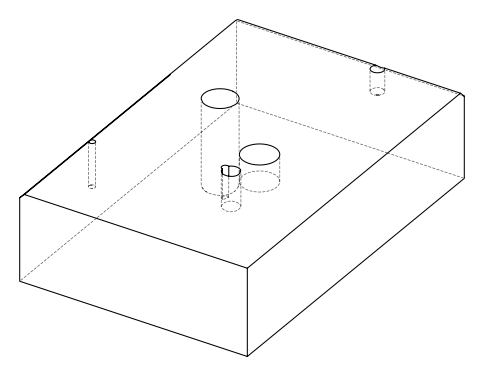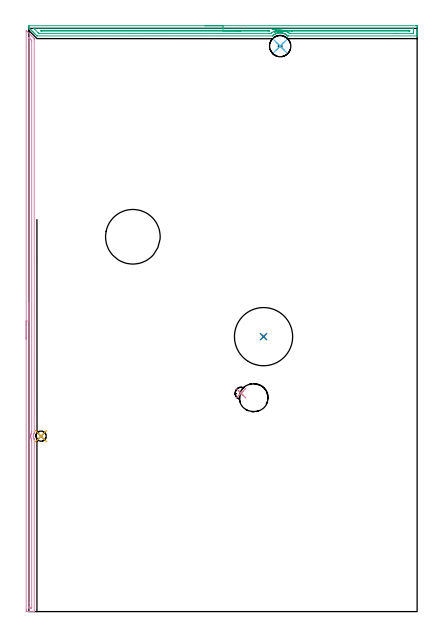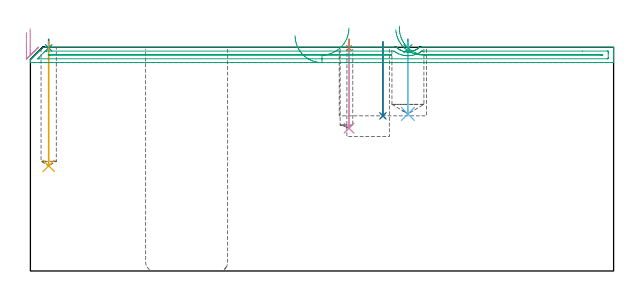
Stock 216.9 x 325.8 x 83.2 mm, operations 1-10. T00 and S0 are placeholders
(PLAN: 13 operations, 9 tool changes, 16 min)
(1 SPOT_DRILL | STEP1POCKET | NXT0321_9005460120000 | 0.03 min | 1 mm3)
(2 SPOT_DRILL_1 | STEP1POCKET_1 | NXT0321_9005460120000 | 0.03 min | 0 mm3)
(3 SPOT_DRILL_2 | STEP1POCKET_3 | NXT0321_9005460120000 | 0.03 min | 2 mm3)
(4 DRILL_BLIND_HOLE_INTO_CENTER | STEP1POCKET | NXT0301_037 | 0.13 min | 995 mm3)
(5 DRILL_BLIND_HOLE_INTO_CENTER_1 | STEP1POCKET_1 | UGT0301_180 | 0.19 min | 1084 mm3)
(6 DRILL_BLIND_HOLE_INTO_CENTER_2 | STEP1POCKET_3 | UGT0301_229 | 0.11 min | 2486 mm3)
(7 INDEXABLE_INSERT_DRILL_BLIND_HOLE_FROM_SOLID | STEP1POCKET_4 | NXT0302_013 | 0.11 min | 8738 mm3)
(8 DRILL_TO_ENLARGE_BLIND_HOLE | STEP1POCKET_4 | UGT0301_382 | 0.11 min | 12404 mm3)
(9 AREA_MILL | FG_CHAMFER_SURFACE | UGT0205_001 | 5.34 min | 3518 mm3)
(10 AREA_MILL_1 | FG_CHAMFER_SURFACE_1 | UGT0205_001 | 5.34 min | 3257 mm3)
(11 MILL_THROUGH_HOLE_FROM_SOLID_MATERIAL | STEP1HOLE | NXT0201_007 | Circular | 3.79 min | 60497 mm3)
(12 MILL_BLIND_HOLE_FROM_SOLID_MATERIAL | STEP1POCKET_2 | NXT0201_011 | Spiral | 0.67 min | 5983 mm3)
(13 BORE_BLIND_HOLE | STEP1POCKET_2 | UGT0332_074 | 0.14 min | 2 mm3)
(TOOL NXT0321_9005460120000 | NC Spot Drill, 142deg, 12mm, Carbide, Uncoated | D12 PA142 FL30 Z2)
(TOOL NXT0301_037 | Carbide Drill 6.6mm [860.1-0660-033A1-MM 2214] | D6.6 PA140 FL53 Z2)
(TOOL UGT0301_180 | Twist Drill 5.7 mm | D5.7 PA118 FL55 Z2)
(TOOL UGT0301_229 | Twist Drill 11.9 mm | D11.9 PA118 FL100 Z2)
(TOOL NXT0302_013 | Index. Insert Drill 21mm [880-D2100L25-05] | D21 PA176 FL105 Z2)
(TOOL UGT0301_382 | Twist Drill Flat Bottom 32.5 mm | D32.5 PA180 FL175 Z2)
(TOOL UGT0205_001 | Chamfer Mill 20 x 3 x 45 deg. | D20 FL50 Z2)
(TOOL NXT0201_007 | ENDMILL 25mm [R216.25-25050GCK54P 1620] | D25 R3 FL54 Z5)
(TOOL NXT0201_011 | ENDMILL 12mm [2P460-1200-NA 1630] | D12 FL38 Z6)
(TOOL UGT0332_074 | 15.8 mm Rough Boring Bar | D15.8)
(OP 1 SPOT_DRILL)
G17 G21 G94 G90
T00 M6
G54
G17 G0 G90 X118.5 Y122. S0 M3
G43 Z93.2 H0
G94 G81 G98 Z82.916 F250. R86.2
G80
M5
M2
(OP 2 SPOT_DRILL_1)
G17 G21 G94 G90
T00 M6
G54
G17 G0 G90 X6.8 Y98. S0 M3
G43 Z93.2 H0
G94 G81 G98 Z82.955 F250. R86.2
G80
M5
M2
(OP 3 SPOT_DRILL_2)
G17 G21 G94 G90
T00 M6
G54
G17 G0 G90 X140.4 Y315.9 S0 M3
G43 Z93.2 H0
G94 G81 G98 Z82.688 F250. R86.2
G80
M5
M2
(OP 4 DRILL_BLIND_HOLE_INTO_CENTER)
G17 G21 G94 G90
T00 M6
G54
G17 G0 G90 X118.5 Y122. S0 M3
G43 Z93.2 H1
G94 G81 G98 Z53.1 F250. R85.2
G80
M5
M2
(OP 5 DRILL_BLIND_HOLE_INTO_CENTER_1)
G17 G21 G94 G90
T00 M6
G54
G17 G0 G90 X6.8 Y98. S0 M3
G43 Z93.2 H0
G94 G81 G98 Z39.1 F250. R85.2
G80
M5
M2
(OP 6 DRILL_BLIND_HOLE_INTO_CENTER_2)
G17 G21 G94 G90
T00 M6
G54
G17 G0 G90 X140.4 Y315.9 S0 M3
G43 Z93.2 H0
G94 G81 G98 Z58.4 F250. R85.2
G80
M5
M2
(OP 7 INDEXABLE_INSERT_DRILL_BLIND_HOLE_FROM_SOLID)
G17 G21 G94 G90
T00 M6
G54
G17 G0 G90 X131.1 Y153.6 S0 M3
G43 Z93.2 H1
G94 G81 G98 Z57.7 F250. R85.2
G80
M5
M2
(OP 8 DRILL_TO_ENLARGE_BLIND_HOLE)
G17 G21 G94 G90
T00 M6
G54
G17 G0 G90 X131.1 Y153.6 S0 M3
G43 Z93.2 H0
G94 G81 G98 Z57.7 F250. R85.2
G80
M5
M2
(OP 9 AREA_MILL)
G17 G21 G94 G90
T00 M6
G54
G17 G0 G90 X98.45 Y327.3 S1061 M3
G43 Z93.2 H0
Z87.5
G94 G1 X98.488 Z86.628 F250.
X98.602 Z85.763
X98.791 Z84.912
X99.053 Z84.08
X99.387 Z83.274
X99.79 Z82.5
X100.258 Z81.764
X100.79 Z81.072
X101.379 Z80.429
X102.022 Z79.84
X102.714 Z79.308
X103.45 Z78.84
X104.224 Z78.437
X105.03 Z78.103
X105.862 Z77.841
X106.714 Z77.652
X107.578 Z77.538
X108.45 Z77.5
X216.033
X216.309 Y327.298 Z77.502
X216.893 Y327.291 Z77.505
X216.897 Y327.272 Z77.524
X216.9 Y326.683 Z78.112
Y326.382 Z78.414
Y324.897 Z79.897
Y324.294 Z80.503
Y324.003 Z80.793
Y323.401 Z81.396
Y323.11 Z81.685
Y322.529 Z82.27
Y322.001 Z82.798
Y321.655 Z83.136
Y321.614 Z83.176
X216.892 Y321.602 Z83.188
X216.755 Y321.6 Z83.2
X144.997
X144.655 Y321.605 Z83.194
X144.614 Y321.607 Z83.193
X144.583 Y321.629 Z83.171
X144.503 Y321.703 Z83.097
X144.396 Y321.802 Z82.997
X144.189 Y321.976 Z82.821
X144.106 Y322.039 Z82.757
X143.894 Y322.203 Z82.597
X143.762 Y322.303 Z82.495
X143.66 Y322.367 Z82.428
X143.509 Y322.465 Z82.33
X143.449 Y322.505 Z82.292
X143.215 Y322.635 Z82.163
X143.162 Y322.664 Z82.134
X143.053 Y322.718 Z82.081
X142.868 Y322.807 Z81.99
X142.424 Y322.982 Z81.814
X142.323 Y323.013 Z81.781
X142.169 Y323.065 Z81.733
X142.027 Y323.11 Z81.687
X141.974 Y323.127 Z81.67
X141.877 Y323.148 Z81.646
X141.528 Y323.229 Z81.565
X141.432 Y323.244 Z81.55
X141.08 Y323.3 Z81.498
X140.985 Y323.308 Z81.49
X140.859 Y323.316 Z81.477
X140.649 Y323.333 Z81.462
X140.633 Y323.335 Z81.46
X140.54 Y323.334 Z81.459
X140.25 Y323.335 Z81.458
X140.186 Z81.459
X139.808 Y323.307 Z81.489
X139.738 Y323.301 Z81.495
X139.649 Y323.288 Z81.508
X139.292 Y323.236 Z81.563
X139.177 Y323.209 Z81.59
X138.886 Y323.142 Z81.658
X138.843 Y323.132 Z81.667
X138.398 Y322.992 Z81.805
X137.946 Y322.808 Z81.989
X137.866 Y322.769 Z82.027
X137.629 Y322.654 Z82.145
X137.504 Y322.593 Z82.207
X137.351 Y322.506 Z82.293
X136.975 Y322.253 Z82.546
X136.926 Y322.217 Z82.582
X136.611 Y321.979 Z82.817
X136.505 Y321.888 Z82.909
X136.406 Y321.802 Z82.995
X136.331 Y321.733 Z83.064
X136.189 Y321.606 Z83.191
X136.083 Y321.6 Z83.2
X4.602
X4.505 Y321.604 Z83.189
X4.434 Y321.664 Z83.133
X3.607 Y322.492 Z82.306
X3.434 Y322.663 Z82.131
X3.265 Y322.834 Z81.964
X3.159 Y322.94 Z81.858
X2.987 Y323.11 Z81.684
X2.819 Y323.28 Z81.518
X2.712 Y323.387 Z81.41
X2.541 Y323.557 Z81.238
X2.374 Y323.725 Z81.072
X2.264 Y323.835 Z80.963
X2.094 Y324.003 Z80.791
X1.928 Y324.171 Z80.627
X1.816 Y324.283 Z80.515
X1.647 Y324.45 Z80.345
X1.482 Y324.617 Z80.181
X1.369 Y324.73 Z80.068
X1.201 Y324.897 Z79.898
X1.036 Y325.062 Z79.735
X0.921 Y325.178 Z79.62
X0.754 Y325.343 Z79.451
X0.591 Y325.508 Z79.29
X0.474 Y325.625 Z79.173
X0.307 Y325.79 Z79.005
X0.145 Y325.954 Z78.844
X0.022 Y326.075 Z78.718
X0.01 Y326.09 Z78.702
X0. Y326.449 Z78.35
Y326.683 Z78.116
Y326.996 Z77.803
X0.01 Y327.292 Z77.505
X0.076 Y327.3 Z77.5
X108.45
Y325.886 Z78.914
X214.526
X214.621 Y325.885 Z78.915
X214.718 Y325.882 Z78.918
X214.89 Y325.877 Z78.923
X214.892 Y325.79 Z79.01
X214.899 Y325.417 Z79.383
X214.9 Y324.003 Z80.797
X214.899 Y323.63 Z81.17
X214.892 Y323.11 Z81.69
X214.89 Y323.023 Z81.777
X214.718 Y323.018 Z81.782
X214.621 Y323.015 Z81.785
X205.263 Y323.014 Z81.786
X145.889 Y323.015 Z81.785
X145.793 Y323.016 Z81.784
X145.602 Y323.021 Z81.779
X145.558 Y323.023 Z81.777
X145.542 Y323.032 Z81.768
X145.505 Y323.056 Z81.744
X145.43 Y323.11 Z81.69
X145.177 Y323.293 Z81.507
X144.997 Y323.414 Z81.386
X144.762 Y323.564 Z81.236
X144.268 Y323.841 Z80.959
X144.106 Y323.919 Z80.881
X143.92 Y324.003 Z80.797
X143.215 Y324.276 Z80.524
X142.814 Y324.405 Z80.395
X142.323 Y324.529 Z80.271
X142.022 Y324.595 Z80.205
X141.673 Y324.655 Z80.145
X141.543 Y324.674 Z80.126
X141.432 Y324.686 Z80.114
X140.693 Y324.744 Z80.056
X140.54 Y324.745 Z80.055
X140.167
X139.819 Y324.726 Z80.074
X139.649 Y324.712 Z80.088
X139.311 Y324.678 Z80.122
X139.017 Y324.637 Z80.163
X138.897 Y324.618 Z80.182
X138.758 Y324.592 Z80.208
X138.279 Y324.483 Z80.317
X137.866 Y324.366 Z80.434
X137.591 Y324.279 Z80.521
X136.975 Y324.045 Z80.755
X136.945 Y324.033 Z80.767
X136.879 Y324.003 Z80.797
X136.348 Y323.738 Z81.062
X136.083 Y323.592 Z81.208
X135.793 Y323.401 Z81.399
X135.37 Y323.11 Z81.69
X135.263 Y323.039 Z81.761
X135.236 Y323.021 Z81.779
X134.301 Y323.014 Z81.786
X5.939 Y323.015 Z81.785
X5.843 Y323.016 Z81.784
X5.652 Y323.02 Z81.78
X5.538 Y323.023 Z81.777
X5.507 Y323.051 Z81.749
X5.443 Y323.11 Z81.69
X5.048 Y323.502 Z81.298
X3.265 Y325.285 Z79.515
X2.764 Y325.79 Z79.01
X2.693 Y325.864 Z78.936
X2.683 Y325.877 Z78.923
X2.755 Y325.88 Z78.92
X2.882 Y325.883 Z78.917
X3.074 Y325.885 Z78.915
X3.169 Y325.886 Z78.914
X108.45
Y324.472 Z80.328
X133.876 Y324.471 Z80.329
X134.301 Y324.465 Z80.335
X134.399 Y324.449 Z80.351
X134.342 Y324.435 Z80.365
X134.301 Y324.434 Z80.366
X133.875 Y324.43 Z80.37
X133.452 Y324.428 Z80.372
X7.297 Y324.429 Z80.371
X6.874 Y324.432 Z80.368
X6.831 Y324.433 Z80.367
X6.634 Y324.451 Z80.349
X6.788 Y324.466 Z80.334
X6.831 Y324.468 Z80.332
X7.255 Y324.471 Z80.329
X7.298 Y324.472 Z80.328
X108.45
X109.322 Z80.366
X110.187 Z80.48
X111.038 Z80.669
X111.87 Z80.932
X112.676 Z81.265
X113.45 Z81.668
X114.186 Z82.137
X114.878 Z82.668
X115.521 Z83.257
X116.11 Z83.901
X116.642 Z84.593
X117.11 Z85.328
X117.513 Z86.102
X117.847 Z86.908
X118.109 Z87.74
X118.298 Z88.592
X118.412 Z89.457
X118.45 Z90.328
G0 X137.249 Y323.795 Z91.029
G1 X137.226 Y323.794 Z90.157
X137.278 Y323.798 Z89.287
X137.406 Y323.807 Z88.424
X137.609 Y323.821 Z87.575
X137.884 Y323.84 Z86.748
X138.231 Y323.865 Z85.947
X138.645 Y323.894 Z85.181
X139.125 Y323.928 Z84.453
X139.666 Y323.967 Z83.77
X140.265 Y324.009 Z83.136
X140.916 Y324.055 Z82.558
X141.616 Y324.105 Z82.038
X142.357 Y324.157 Z81.582
X143.136 Y324.212 Z81.192
X143.945 Y324.27 Z80.872
X144.779 Y324.329 Z80.623
X145.632 Y324.389 Z80.449
X146.496 Y324.45 Z80.35
X146.737 Y324.468 Z80.332
X146.78 Y324.469 Z80.331
X147.204 Y324.472 Z80.328
X147.247
X212.32 Y324.471 Z80.329
X212.744 Y324.465 Z80.335
X212.856 Y324.449 Z80.351
X212.785 Y324.435 Z80.365
X212.744 Y324.434 Z80.366
X212.318 Y324.43 Z80.37
X211.895 Y324.428 Z80.372
X147.247 Y324.429 Z80.371
X146.823 Y324.431 Z80.369
X146.78 Y324.432 Z80.368
X146.496 Y324.45 Z80.35
X145.626 Y324.507 Z80.332
X144.757 Y324.563 Z80.39
X143.897 Y324.618 Z80.524
X143.052 Y324.672 Z80.732
X142.228 Y324.725 Z81.013
X141.431 Y324.777 Z81.366
X140.669 Y324.826 Z81.786
X139.945 Y324.873 Z82.272
X139.267 Y324.916 Z82.819
X138.639 Y324.957 Z83.423
X138.066 Y324.994 Z84.079
X137.552 Y325.027 Z84.784
X137.101 Y325.056 Z85.53
X136.717 Y325.081 Z86.313
X136.402 Y325.101 Z87.126
X136.16 Y325.116 Z87.964
X135.991 Y325.127 Z88.82
X135.897 Y325.133 Z89.687
G0 Z93.2
M5
M2
(OP 10 AREA_MILL_1)
G17 G21 G94 G90
T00 M6
G54
G17 G0 G90 X-1.5 Y152.3 S1061 M3
G43 Z93.2 H0
Z88.7
G94 G1 Y152.338 Z87.828 F250.
Y152.452 Z86.964
Y152.641 Z86.112
Y152.903 Z85.28
Y153.237 Z84.474
Y153.64 Z83.7
Y154.109 Z82.964
Y154.64 Z82.272
Y155.229 Z81.629
Y155.872 Z81.04
Y156.564 Z80.508
Y157.3 Z80.04
Y158.074 Z79.637
Y158.88 Z79.303
Y159.712 Z79.041
Y160.564 Z78.852
Y161.429 Z78.738
Y162.3 Z78.7
Y324.308
X-1.496 Y324.579 Z78.704
X-1.494 Y324.582 Z78.705
X-1.478 Y324.579 Z78.721
X-1.404 Y324.504 Z78.796
X-1.017 Y324.119 Z79.179
X2.517 Y320.584 Z82.715
X2.962 Y320.137 Z83.162
X2.998 Y320.095 Z83.185
X3. Y319.517 Z83.2
Y99.771
X2.995 Y99.687 Z83.19
X2.983 Y99.657 Z83.178
X2.893 Y99.518 Z83.093
X2.861 Y99.467 Z83.06
X2.802 Y99.36 Z83.001
X2.739 Y99.213 Z82.938
X2.61 Y98.914 Z82.808
X2.599 Y98.877 Z82.796
X2.582 Y98.824 Z82.78
X2.56 Y98.75 Z82.755
X2.542 Y98.694 Z82.739
X2.494 Y98.473 Z82.694
X2.467 Y98.248 Z82.664
X2.457 Y98.021 Z82.652
X2.463 Y97.795 Z82.662
X2.49 Y97.57 Z82.686
X2.496 Y97.538 Z82.693
X2.532 Y97.348 Z82.731
X2.578 Y97.191 Z82.778
X2.597 Y97.128 Z82.796
X2.613 Y97.091 Z82.811
X2.787 Y96.679 Z82.986
X2.834 Y96.591 Z83.034
X2.905 Y96.462 Z83.103
X2.977 Y96.352 Z83.171
X2.996 Y96.313 Z83.189
X3. Y96.198 Z83.2
Y0.17
X2.997 Y0.009 Z83.188
X2.985 Y0.007 Z83.176
X2.632 Y0. Z82.831
X2.308 Z82.507
X1.634 Z81.829
X0.413 Z80.61
X-0.134 Z80.061
X-0.744 Z79.451
X-1.017 Y0.001 Z79.178
X-1.256 Y0.004 Z78.939
X-1.491 Y0.009 Z78.705
X-1.494 Y0.135 Z78.702
X-1.499 Y0.617 Z78.701
X-1.5 Y1.105 Z78.7
Y162.3
X-0.086 Z80.114
X-0.085 Y320.583 Z80.115
X-0.084 Y320.669 Z80.116
X-0.081 Y320.711 Z80.119
X-0.08 Y320.717 Z80.12
X-0.072 Y320.711 Z80.128
X0.025 Y320.62 Z80.225
X0.24 Y320.41 Z80.44
X0.75 Y319.9 Z80.95
X1.132 Y319.517 Z81.332
X1.522 Y319.118 Z81.722
X1.573 Y319.066 Z81.773
X1.579 Y319.039 Z81.779
X1.582 Y318.988 Z81.782
X1.584 Y318.883 Z81.784
X1.586 Y318.672 Z81.786
X1.585 Y100.713 Z81.785
X1.584 Y100.664 Z81.784
X1.579 Y100.454 Z81.779
X1.566 Y100.355 Z81.766
X1.339 Y99.771 Z81.539
X1.203 Y99.313 Z81.403
X1.116 Y98.877 Z81.316
X1.098 Y98.76 Z81.298
X1.084 Y98.652 Z81.284
X1.074 Y98.549 Z81.274
X1.048 Y97.984 Z81.248
X1.051 Y97.832 Z81.251
X1.058 Y97.673 Z81.258
X1.122 Y97.091 Z81.322
X1.223 Y96.613 Z81.423
X1.352 Y96.198 Z81.552
X1.503 Y95.817 Z81.703
X1.553 Y95.684 Z81.753
X1.579 Y95.614 Z81.779
X1.586 Y95.304 Z81.786
X1.585 Y2.192 Z81.785
X1.584 Y2.087 Z81.784
X1.581 Y2.035 Z81.781
X1.58 Y2.016 Z81.78
X1.548 Y2.01 Z81.748
X1.147 Y2.002 Z81.347
X0.75 Y2.001 Z80.95
X0.263 Y2.002 Z80.463
X0.031 Y2.009 Z80.231
X-0.079 Y2.014 Z80.121
X-0.085 Y2.354 Z80.115
Y2.404
X-0.086 Y162.3 Z80.114
Y163.172 Z80.152
Y164.037 Z80.266
Y164.888 Z80.455
Y165.72 Z80.717
Y166.526 Z81.051
Y167.3 Z81.454
Y168.036 Z81.923
Y168.728 Z82.454
Y169.371 Z83.043
Y169.961 Z83.686
Y170.492 Z84.378
Y170.96 Z85.114
Y171.363 Z85.888
Y171.697 Z86.694
Y171.959 Z87.526
Y172.148 Z88.378
Y172.262 Z89.243
Y172.3 Z90.114
G0 Z93.2
M5
M2
